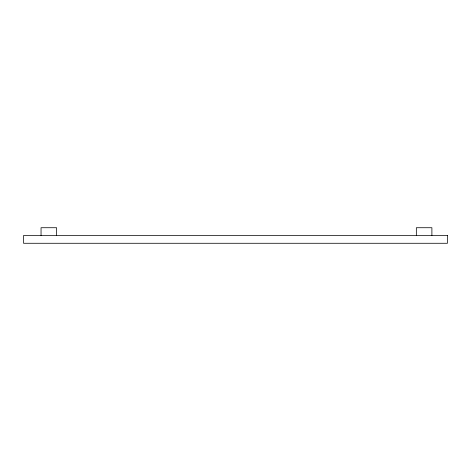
<?xml version="1.0" encoding="UTF-8"?>
<svg xmlns="http://www.w3.org/2000/svg" width="471" height="471" viewBox="0 0 471 471"><rect width="100%" height="100%" fill="white"/><g stroke="black" fill="none" stroke-linecap="round" stroke-linejoin="round"><path stroke-width="0.71" d="M431.895 235.5L431.895 227.723L416.34 227.723L416.34 235.5M56.608 235.5L56.608 227.723L41.048 227.723L41.048 235.5M447.45 235.5L23.55 235.5L23.55 243.277L447.45 243.277L447.45 235.5"/></g></svg>
